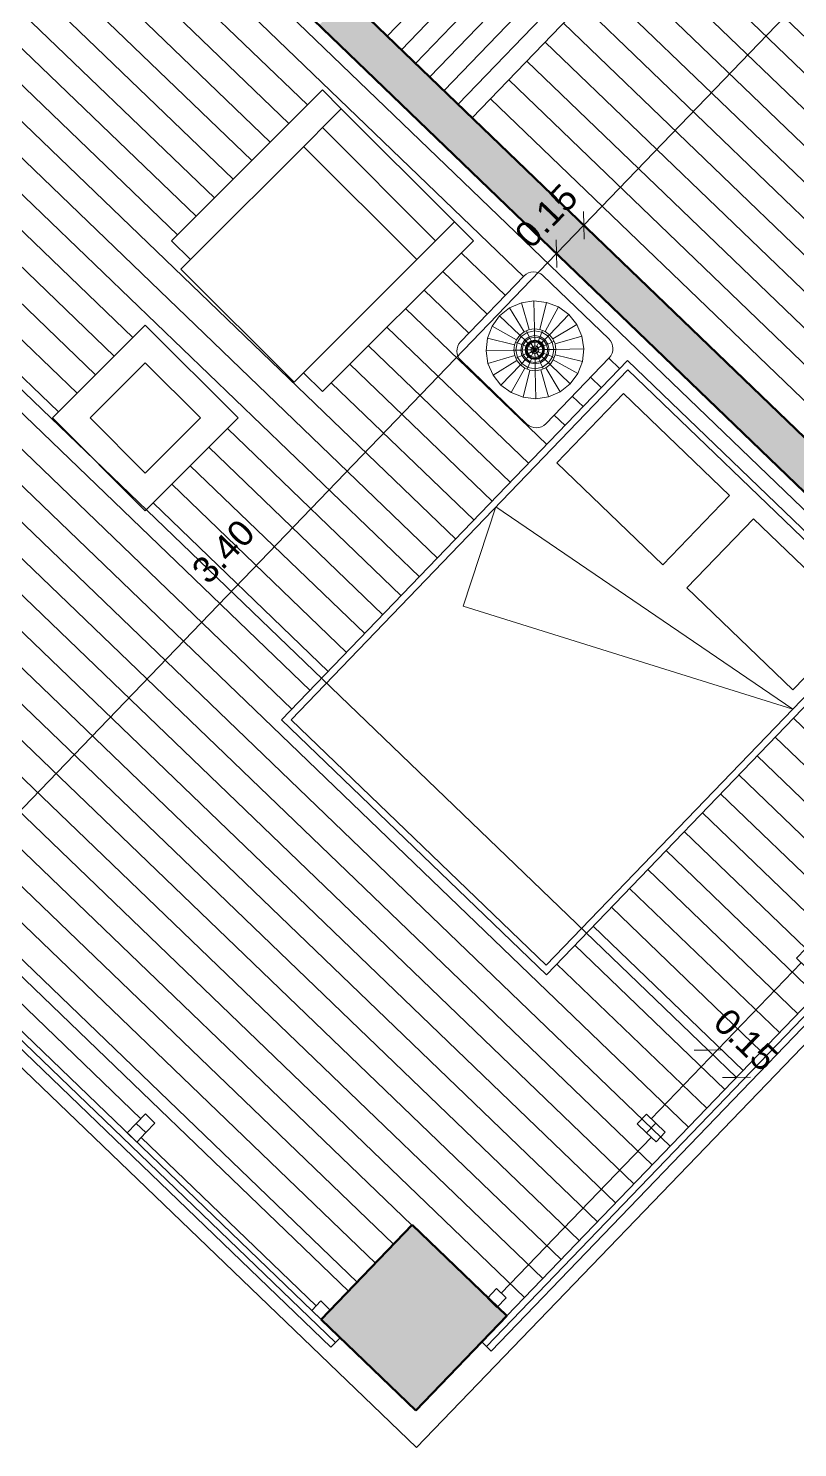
# Model space of a CAD drawing. Header units: metres. Extents: x 11 to 152, y 1 to 34.
# Drawn here: x 69.51 to 72.44, y 3.49 to 8.9 of the extents above; entities that cross this region are included whole.
import ezdxf

# ---------------------------------------------------------------- set-up
doc = ezdxf.new("R2010")
doc.units = ezdxf.units.M
for name, color, linetype, lineweight in [('A-ANNO-DIMS', 211, 'Continuous', 9), ('A-ANNO-DIMS-100', 211, 'Continuous', 9), ('A-FLOR', 192, 'Continuous', 9), ('A-FLOR-PATT', 8, 'Continuous', 9), ('A-GLAZ', 151, 'Continuous', 9), ('A-GLAZ-CWMG', 51, 'Continuous', 9), ('A-WALL', 113, 'Continuous', 9), ('A-WALL-1', 113, 'Continuous', 50), ('A-WALL-PATT-1', 111, 'Continuous', 9), ('E-LITE-EQPM', 33, 'Continuous', 9), ('G-IMPT', 8, 'Continuous', 9), ('I-FURN', 30, 'Continuous', 9), ('S-COLS', 52, 'Continuous', 9), ('S-COLS-1', 52, 'Continuous', 100)]:
    doc.layers.add(name, color=color, linetype=linetype, lineweight=lineweight)
doc.styles.add('Arial_1', font='Arial.ttf', dxfattribs={"height": 0.098353})
doc.dimstyles.new('Cota_1_25_4', dxfattribs={"dimscale": 0.3048, "dimtxt": 0.1, "dimasz": 0.246063, "dimexe": 0, "dimexo": 0.0625, "dimgap": 0.164042, "dimtad": 1, "dimrnd": 0.01, "dimzin": 0, "dimdsep": 46, "dimtxsty": 'Arial_1', "dimblk1": 'OBLIQUE', "dimblk2": 'OBLIQUE', "dimsah": 1, "dimcen": 0.09, "dimazin": 0, "dimtfac": 1, "dimtdec": 4, "dimtix": 1, "dimtmove": 0, "dimatfit": 3, "dimfxl": 0, "dimfxlon": 1, "dimtvp": 1, "dimtolj": 1, "dimtzin": 0, "dimarcsym": 2})

# ---------------------------------------------------------------- blocks, each defined once
blk = doc.blocks.new('M_Concrete-Square-Column - 500 x 500mm-1442238-2 Piso _Tipo_')
at = {"layer": 'S-COLS'}
blk.add_hatch(color=256, dxfattribs=at).paths.add_polyline_path([(0.25, 0.25), (-0.25, 0.25), (-0.25, -0.25), (0.25, -0.25), (0.25, -0.1299)], flags=0)
at = {"layer": 'S-COLS-1'}
for p, q in [((-0.25, 0.25), (0.25, 0.25)), ((-0.25, -0.25), (-0.25, 0.25)), ((0.25, 0.25), (0.25, -0.25)), ((0.25, -0.25), (-0.25, -0.25))]:
    blk.add_line(p, q, dxfattribs=at)
blk = doc.blocks.new('M_Sliding-2 Panel - 240x180-1679418-2 Piso _Tipo_')
at = {"layer": 'A-GLAZ'}
for p, q in [((-0.0254, -0.102), (0.0254, -0.102)), ((-0.0254, -0.152), (-0.0254, -0.102)), ((0.0254, -0.152), (0.0254, -0.102)), ((0.8492, -0.102), (0.9, -0.102)), ((0.8492, -0.152), (0.8492, -0.102)), ((0.9, -0.152), (0.9, -0.102)), ((-0.9, -0.152), (-0.85, -0.152)), ((-0.9, -0.202), (-0.9, -0.152)), ((-0.85, -0.202), (-0.85, -0.152)), ((-0.0254, -0.152), (0.0254, -0.152)), ((-0.0254, -0.152), (0.0254, -0.152)), ((-0.0254, -0.202), (-0.0254, -0.152)), ((0.0254, -0.127), (0.8492, -0.127)), ((0.0254, -0.202), (0.0254, -0.152)), ((0.8492, -0.152), (0.9, -0.152)), ((-0.9, -0.202), (-0.85, -0.202)), ((-0.85, -0.177), (-0.0254, -0.177)), ((-0.0254, -0.202), (0.0254, -0.202))]:
    blk.add_line(p, q, dxfattribs=at)
blk = doc.blocks.new('Walls 1 - Walls 1-1604826-2 Piso _Tipo_')
at = {"layer": 'A-WALL'}
for p, q in [((27.6529, 9.0527), (22.3, 3.4898)), ((22.3, 3.4898), (19.7887, 5.9063))]:
    blk.add_line(p, q, dxfattribs=at)
blk = doc.blocks.new('Circular Mullion - 25mm Radius-1797483-2 Piso _Tipo_')
at = {"layer": 'A-GLAZ-CWMG'}
for p, q in [((23.9982, 5.3629), (22.5666, 3.875)), ((23.9802, 5.3802), (23.9982, 5.3629)), ((23.9982, 5.3629), (24.0163, 5.3455)), ((22.5846, 3.8577), (24.0163, 5.3455)), ((23.89, 5.2864), (22.6439, 3.9915)), ((22.5666, 3.875), (22.5486, 3.8924)), ((22.5846, 3.8577), (22.5666, 3.875))]:
    blk.add_line(p, q, dxfattribs=at)
blk = doc.blocks.new('M_Sliding-2 Panel - 240x205-1679415-2 Piso _Tipo_')
at = {"layer": 'A-GLAZ'}
for p, q in [((-1, 0.202), (-1, 0.152)), ((-1, 0.202), (-0.95, 0.202)), ((-0.95, 0.202), (-0.95, 0.152)), ((-0.95, 0.177), (-0.0254, 0.177)), ((-0.0254, 0.202), (-0.0254, 0.152)), ((-0.0254, 0.202), (0.0254, 0.202)), ((0.0254, 0.202), (0.0254, 0.152)), ((-1, 0.152), (-0.95, 0.152)), ((-0.0254, 0.152), (-0.0254, 0.102)), ((-0.0254, 0.152), (0.0254, 0.152)), ((-0.0254, 0.152), (0.0254, 0.152)), ((0.0254, 0.152), (0.0254, 0.102)), ((0.0254, 0.127), (0.9492, 0.127)), ((0.9492, 0.152), (0.9492, 0.102)), ((0.9492, 0.152), (1, 0.152)), ((1, 0.152), (1, 0.102)), ((-0.0254, 0.102), (0.0254, 0.102)), ((0.9492, 0.102), (1, 0.102))]:
    blk.add_line(p, q, dxfattribs=at)
blk = doc.blocks.new('M_Bed-Box1 - cama 140 x 190-1375289-2 Piso _Tipo_')
at = {"layer": 'I-FURN'}
for p, q in [((-0.3608, 0.7156), (-0.3608, -1.1844)), ((-0.3608, 0.7156), (1.0392, 0.7156)), ((1.0392, 0.7156), (1.0392, -1.1844)), ((-0.3354, 0.6902), (-0.3354, -1.159)), ((-0.3354, 0.6902), (1.0138, 0.6902)), ((1.0138, 0.6902), (1.0138, -1.159)), ((-0.2846, 0.614), (-0.2846, 0.2482)), ((-0.2846, 0.614), (0.2757, 0.614)), ((0.2757, 0.614), (0.2757, 0.2482)), ((0.4027, 0.614), (0.4027, 0.2482)), ((0.4027, 0.614), (0.963, 0.614)), ((0.963, 0.614), (0.963, 0.2482)), ((-0.2846, 0.2482), (0.2757, 0.2482)), ((0.4027, 0.2482), (0.963, 0.2482)), ((1.0138, 0.1949), (-0.3354, -0.0335)), ((1.0138, 0.1949), (-0.163, -0.3934)), ((-0.163, -0.3934), (-0.3354, -0.0335)), ((-0.3608, -1.1844), (1.0392, -1.1844)), ((-0.3354, -1.159), (1.0138, -1.159))]:
    blk.add_line(p, q, dxfattribs=at)
blk = doc.blocks.new('M_Table-End - nochero-1375290-2 Piso _Tipo_')
at = {"layer": 'I-FURN'}
for p, q in [((0.0037, 0.3266), (0.0037, -0.0218)), ((0.4029, 0.3774), (0.0545, 0.3774)), ((0.4537, -0.0218), (0.4537, 0.3266)), ((0.0545, -0.0726), (0.4029, -0.0726))]:
    blk.add_line(p, q, dxfattribs=at)
for centre, start, end in [((0.0545, 0.3266), 90, 180), ((0.4029, 0.3266), 0, 90), ((0.0545, -0.0218), 180, 270), ((0.4029, -0.0218), 270, 0)]:
    blk.add_arc(centre, 0.0508, start, end, dxfattribs=at)
blk = doc.blocks.new('Lamp38i - Name-1374313-2 Piso _Tipo_')
at = {"layer": 'G-IMPT'}
for p, q in [((0, 0.0381), (0, 0.0265)), ((-0.0265, 0), (-0.0381, 0)), ((0, -0.0381), (0, -0.0265)), ((0.0265, 0), (0.0381, 0))]:
    blk.add_line(p, q, dxfattribs=at)
blk = doc.blocks.new('Lamp38i - 12zlmp38i_dwg-1374311-2 Piso _Tipo_')
at = {"layer": 'G-IMPT'}
for p, q in [((-0.0482, 0.18), (-0.0931, 0.1613)), ((0, 0.1863), (-0.0482, 0.18)), ((-0.0207, 0.0772), (-0.0482, 0.18)), ((0.0482, 0.18), (0, 0.1863)), ((0, 0.0799), (0, 0.1863)), ((0.0207, 0.0772), (0.0482, 0.18)), ((0.0482, 0.18), (0.0931, 0.1613)), ((-0.1317, 0.1317), (-0.1613, 0.0931)), ((-0.1317, 0.1317), (-0.0931, 0.1613)), ((-0.1317, 0.1317), (-0.0565, 0.0565)), ((-0.04, 0.0693), (-0.0931, 0.1613)), ((0.04, 0.0693), (0.0931, 0.1613)), ((0.0565, 0.0565), (0.1317, 0.1317)), ((0.1317, 0.1317), (0.0931, 0.1613)), ((0.1613, 0.0931), (0.1317, 0.1317)), ((-0.1613, 0.0931), (-0.18, 0.0482)), ((-0.1613, 0.0931), (-0.0693, 0.04)), ((-0.0565, 0.0565), (-0.0693, 0.04)), ((-0.04, 0.0693), (-0.0565, 0.0565)), ((-0.0511, 0.0511), (-0.0565, 0.0565)), ((-0.0511, 0.0511), (-0.0276, 0.0667)), ((-0.0207, 0.0772), (-0.04, 0.0693)), ((-0.0303, 0.0732), (-0.0276, 0.0667)), ((-0.0276, 0.0667), (0, 0.0722)), ((-0.0276, 0.0667), (-0.0206, 0.0498)), ((0, 0.0799), (-0.0207, 0.0772)), ((0.0207, 0.0772), (0, 0.0799)), ((0, 0.0799), (0, 0.0722)), ((0.0276, 0.0667), (0, 0.0722)), ((0, 0.0539), (0, 0.0722)), ((0.0276, 0.0667), (0.0206, 0.0498)), ((0.04, 0.0693), (0.0207, 0.0772)), ((0.0276, 0.0667), (0.0303, 0.0732)), ((0.0511, 0.0511), (0.0276, 0.0667)), ((0.0565, 0.0565), (0.04, 0.0693)), ((0.0511, 0.0511), (0.0565, 0.0565)), ((0.0693, 0.04), (0.0565, 0.0565)), ((0.0693, 0.04), (0.1613, 0.0931)), ((0.18, 0.0482), (0.1613, 0.0931)), ((-0.18, 0.0482), (-0.1863, 0)), ((-0.0772, 0.0207), (-0.18, 0.0482)), ((-0.0772, 0.0207), (-0.0799, 0)), ((-0.0693, 0.04), (-0.0772, 0.0207)), ((-0.0732, 0.0303), (-0.0667, 0.0276)), ((-0.0722, 0), (-0.0667, 0.0276)), ((-0.0511, 0.0511), (-0.0667, 0.0276)), ((-0.0498, 0.0206), (-0.0667, 0.0276)), ((-0.0498, 0.0206), (-0.0539, 0)), ((-0.0539, 0), (-0.0498, 0.0206)), ((-0.0511, 0.0511), (-0.0381, 0.0381)), ((-0.0498, 0.0206), (-0.0381, 0.0381)), ((-0.0498, 0.0206), (-0.0381, 0.0381)), ((-0.0449, 0.0186), (-0.0498, 0.0206)), ((-0.0449, 0.0186), (-0.0486, 0)), ((-0.0449, 0.0186), (-0.0344, 0.0344)), ((-0.0343, 0.0142), (-0.0449, 0.0186)), ((-0.0206, 0.0498), (-0.0381, 0.0381)), ((-0.0381, 0.0381), (-0.0206, 0.0498)), ((-0.0344, 0.0344), (-0.0381, 0.0381)), ((-0.0371, 0), (-0.0343, 0.0142)), ((-0.0351, 0), (-0.0324, 0.0134)), ((-0.0344, 0.0344), (-0.0186, 0.0449)), ((-0.0262, 0.0262), (-0.0344, 0.0344)), ((-0.0343, 0.0142), (-0.0262, 0.0262)), ((-0.0324, 0.0134), (-0.0343, 0.0142)), ((-0.0319, 0.0065), (-0.0331, 0)), ((-0.0324, 0.0134), (-0.0248, 0.0248)), ((-0.0306, 0.0127), (-0.0324, 0.0134)), ((-0.0319, 0.0085), (-0.0233, 0.0233)), ((-0.0319, 0.0085), (-0.0319, -0.0085)), ((-0.0319, 0.0085), (-0.0287, 0.0077)), ((-0.0306, 0.0127), (-0.0312, 0.0096)), ((-0.0306, 0.0127), (-0.0234, 0.0234)), ((-0.0287, 0.0077), (-0.021, 0.021)), ((-0.0287, 0.0077), (-0.0147, 0.0039)), ((-0.0287, 0.0077), (-0.0286, -0.0077)), ((-0.0262, 0.0262), (-0.0142, 0.0343)), ((-0.0262, 0.0262), (-0.0248, 0.0248)), ((-0.0248, 0.0248), (-0.0134, 0.0324)), ((-0.0234, 0.0234), (-0.0248, 0.0248)), ((-0.0234, 0.0234), (-0.0127, 0.0306)), ((-0.0233, 0.0233), (-0.0085, 0.0319)), ((-0.0233, 0.0233), (-0.021, 0.021)), ((-0.021, 0.021), (-0.0077, 0.0287)), ((-0.021, 0.021), (-0.0108, 0.0108)), ((-0.0206, 0.0498), (0, 0.0539)), ((0, 0.0539), (-0.0206, 0.0498)), ((-0.0186, 0.0449), (-0.0206, 0.0498)), ((0, 0.0486), (-0.0186, 0.0449)), ((-0.0186, 0.0449), (-0.0142, 0.0343)), ((-0.0147, 0.0039), (-0.0108, 0.0108)), ((-0.0147, 0.0039), (-0.0147, -0.0039)), ((-0.0147, 0.0039), (0, 0)), ((0, 0.0371), (-0.0142, 0.0343)), ((-0.0142, 0.0343), (-0.0134, 0.0324)), ((0, 0.0351), (-0.0134, 0.0324)), ((-0.0127, 0.0306), (-0.0134, 0.0324)), ((-0.0096, 0.0312), (-0.0127, 0.0306)), ((-0.0039, 0.0147), (-0.0108, 0.0108)), ((0, 0), (-0.0108, 0.0108)), ((0.0085, 0.0319), (-0.0085, 0.0319)), ((-0.0077, 0.0287), (-0.0085, 0.0319)), ((0.0077, 0.0287), (-0.0077, 0.0287)), ((-0.0077, 0.0287), (-0.0039, 0.0147)), ((0, 0.0331), (-0.0065, 0.0319)), ((0.0039, 0.0147), (-0.0039, 0.0147)), ((0, 0), (-0.0039, 0.0147)), ((0.0206, 0.0498), (0, 0.0539)), ((0, 0.0539), (0.0206, 0.0498)), ((0, 0.0486), (0, 0.0539)), ((0, 0.0371), (0, 0.0486)), ((0.0186, 0.0449), (0, 0.0486)), ((0, 0.0351), (0, 0.0371)), ((0.0142, 0.0343), (0, 0.0371)), ((0, 0.0351), (0.0134, 0.0324)), ((0, 0.0331), (0, 0.0351)), ((0, 0.0319), (0, 0.0331)), ((0.0065, 0.0319), (0, 0.0331)), ((0.0039, 0.0147), (0, 0)), ((0.0108, 0.0108), (0, 0)), ((0.0147, 0.0039), (0, 0)), ((0.0077, 0.0287), (0.0039, 0.0147)), ((0.0108, 0.0108), (0.0039, 0.0147)), ((0.0085, 0.0319), (0.0077, 0.0287)), ((0.021, 0.021), (0.0077, 0.0287)), ((0.0085, 0.0319), (0.0233, 0.0233)), ((0.0127, 0.0306), (0.0096, 0.0312)), ((0.021, 0.021), (0.0108, 0.0108)), ((0.0147, 0.0039), (0.0108, 0.0108)), ((0.0127, 0.0306), (0.0134, 0.0324)), ((0.0127, 0.0306), (0.0234, 0.0234)), ((0.0134, 0.0324), (0.0142, 0.0343)), ((0.0134, 0.0324), (0.0248, 0.0248)), ((0.0142, 0.0343), (0.0186, 0.0449)), ((0.0142, 0.0343), (0.0262, 0.0262)), ((0.0286, 0.0077), (0.0147, 0.0039)), ((0.0147, -0.0039), (0.0147, 0.0039)), ((0.0186, 0.0449), (0.0206, 0.0498)), ((0.0186, 0.0449), (0.0344, 0.0344)), ((0.0381, 0.0381), (0.0206, 0.0498)), ((0.0206, 0.0498), (0.0381, 0.0381)), ((0.021, 0.021), (0.0233, 0.0233)), ((0.0286, 0.0077), (0.021, 0.021)), ((0.0319, 0.0085), (0.0233, 0.0233)), ((0.0234, 0.0234), (0.0248, 0.0248)), ((0.0306, 0.0127), (0.0234, 0.0234)), ((0.0262, 0.0262), (0.0248, 0.0248)), ((0.0324, 0.0134), (0.0248, 0.0248)), ((0.0344, 0.0344), (0.0262, 0.0262)), ((0.0343, 0.0142), (0.0262, 0.0262)), ((0.0319, 0.0085), (0.0286, 0.0077)), ((0.0286, -0.0077), (0.0286, 0.0077)), ((0.0306, 0.0127), (0.0324, 0.0134)), ((0.0306, 0.0127), (0.0312, 0.0096)), ((0.0319, -0.0085), (0.0319, 0.0085)), ((0.0319, 0.0065), (0.0331, 0)), ((0.0324, 0.0134), (0.0343, 0.0142)), ((0.0351, 0), (0.0324, 0.0134)), ((0.0343, 0.0142), (0.0449, 0.0186)), ((0.0371, 0), (0.0343, 0.0142)), ((0.0344, 0.0344), (0.0381, 0.0381)), ((0.0449, 0.0186), (0.0344, 0.0344)), ((0.0511, 0.0511), (0.0381, 0.0381)), ((0.0498, 0.0206), (0.0381, 0.0381)), ((0.0498, 0.0206), (0.0381, 0.0381)), ((0.0449, 0.0186), (0.0498, 0.0206)), ((0.0449, 0.0186), (0.0486, 0)), ((0.0498, 0.0206), (0.0667, 0.0276)), ((0.0498, 0.0206), (0.0539, 0)), ((0.0539, 0), (0.0498, 0.0206)), ((0.0511, 0.0511), (0.0667, 0.0276)), ((0.0732, 0.0303), (0.0667, 0.0276)), ((0.0722, 0), (0.0667, 0.0276)), ((0.0772, 0.0207), (0.0693, 0.04)), ((0.0772, 0.0207), (0.18, 0.0482)), ((0.0799, 0), (0.0772, 0.0207)), ((0.1863, 0), (0.18, 0.0482)), ((-0.1863, 0), (-0.18, -0.0482)), ((-0.0799, 0), (-0.1863, 0)), ((-0.0772, -0.0207), (-0.18, -0.0482)), ((-0.18, -0.0482), (-0.1613, -0.0931)), ((-0.1613, -0.0931), (-0.0693, -0.04)), ((-0.0799, 0), (-0.0772, -0.0207)), ((-0.0722, 0), (-0.0799, 0)), ((-0.0772, -0.0207), (-0.0693, -0.04)), ((-0.0667, -0.0276), (-0.0732, -0.0303)), ((-0.0722, 0), (-0.0539, 0)), ((-0.0722, 0), (-0.0667, -0.0276)), ((-0.0693, -0.04), (-0.0565, -0.0565)), ((-0.0667, -0.0276), (-0.0498, -0.0206)), ((-0.0667, -0.0276), (-0.0511, -0.0511)), ((-0.0511, -0.0511), (-0.0565, -0.0565)), ((-0.0539, 0), (-0.0498, -0.0206)), ((-0.0539, 0), (-0.0498, -0.0206)), ((-0.0486, 0), (-0.0539, 0)), ((-0.0511, -0.0511), (-0.0381, -0.0381)), ((-0.0511, -0.0511), (-0.0276, -0.0667)), ((-0.0449, -0.0186), (-0.0498, -0.0206)), ((-0.0498, -0.0206), (-0.0381, -0.0381)), ((-0.0381, -0.0381), (-0.0498, -0.0206)), ((-0.0371, 0), (-0.0486, 0)), ((-0.0486, 0), (-0.0449, -0.0186)), ((-0.0343, -0.0142), (-0.0449, -0.0186)), ((-0.0344, -0.0344), (-0.0449, -0.0186)), ((-0.0344, -0.0344), (-0.0381, -0.0381)), ((-0.0381, -0.0381), (-0.0206, -0.0498)), ((-0.0381, -0.0381), (-0.0206, -0.0498)), ((-0.0351, 0), (-0.0371, 0)), ((-0.0371, 0), (-0.0343, -0.0142)), ((-0.0351, 0), (-0.0324, -0.0134)), ((-0.0331, 0), (-0.0351, 0)), ((-0.0344, -0.0344), (-0.0262, -0.0262)), ((-0.0344, -0.0344), (-0.0186, -0.0449)), ((-0.0343, -0.0142), (-0.0326, -0.0135)), ((-0.0262, -0.0262), (-0.0343, -0.0142)), ((-0.0319, 0), (-0.0331, 0)), ((-0.0331, 0), (-0.0319, -0.0065)), ((-0.0306, -0.0127), (-0.0324, -0.0134)), ((-0.0324, -0.0134), (-0.0248, -0.0248)), ((-0.0319, -0.0085), (-0.0286, -0.0077)), ((-0.0319, -0.0085), (-0.0233, -0.0233)), ((-0.0312, -0.0096), (-0.0306, -0.0127)), ((-0.0306, -0.0127), (-0.0234, -0.0234)), ((-0.0286, -0.0077), (-0.0147, -0.0039)), ((-0.0286, -0.0077), (-0.021, -0.021)), ((-0.0206, -0.0498), (-0.0276, -0.0667)), ((-0.0262, -0.0262), (-0.0248, -0.0248)), ((-0.0262, -0.0262), (-0.0142, -0.0343)), ((-0.0234, -0.0234), (-0.0248, -0.0248)), ((-0.0248, -0.0248), (-0.0134, -0.0324)), ((-0.0234, -0.0234), (-0.0127, -0.0306)), ((-0.0233, -0.0233), (-0.021, -0.021)), ((-0.0233, -0.0233), (-0.0085, -0.0319)), ((-0.0108, -0.0108), (-0.021, -0.021)), ((-0.021, -0.021), (-0.0077, -0.0286)), ((-0.0186, -0.0449), (-0.0206, -0.0498)), ((-0.0206, -0.0498), (0, -0.0539)), ((0, -0.0539), (-0.0206, -0.0498)), ((-0.0186, -0.0449), (-0.0142, -0.0343)), ((0, -0.0486), (-0.0186, -0.0449)), ((-0.0147, -0.0039), (0, 0)), ((-0.0147, -0.0039), (-0.0108, -0.0108)), ((-0.0142, -0.0343), (-0.0134, -0.0324)), ((0, -0.0371), (-0.0142, -0.0343)), ((-0.0127, -0.0306), (-0.0134, -0.0324)), ((0, -0.0351), (-0.0134, -0.0324)), ((-0.0096, -0.0312), (-0.0127, -0.0306)), ((-0.0108, -0.0108), (0, 0)), ((-0.0108, -0.0108), (-0.0039, -0.0147)), ((-0.0077, -0.0286), (-0.0085, -0.0319)), ((-0.0085, -0.0319), (0.0085, -0.0319)), ((-0.0077, -0.0286), (-0.0039, -0.0147)), ((-0.0077, -0.0286), (0.0077, -0.0287)), ((0, -0.0331), (-0.0065, -0.0319)), ((-0.0039, -0.0147), (0, 0)), ((-0.0039, -0.0147), (0.0039, -0.0147)), ((0.0039, -0.0147), (0, 0)), ((0.0108, -0.0108), (0, 0)), ((0.0147, -0.0039), (0, 0)), ((0, -0.0319), (0, -0.0331)), ((0.0065, -0.0319), (0, -0.0331)), ((0, -0.0351), (0.0134, -0.0324)), ((0, -0.0331), (0, -0.0351)), ((0, -0.0371), (0.0142, -0.0343)), ((0, -0.0351), (0, -0.0371)), ((0, -0.0371), (0, -0.0486)), ((0.0186, -0.0449), (0, -0.0486)), ((0, -0.0486), (0, -0.0539)), ((0, -0.0539), (0.0206, -0.0498)), ((0, -0.0539), (0.0206, -0.0498)), ((0, -0.0539), (0, -0.0722)), ((0.0039, -0.0147), (0.0108, -0.0108)), ((0.0077, -0.0287), (0.0039, -0.0147)), ((0.0077, -0.0287), (0.021, -0.021)), ((0.0085, -0.0319), (0.0077, -0.0287)), ((0.0085, -0.0319), (0.0233, -0.0233)), ((0.0127, -0.0306), (0.0096, -0.0312)), ((0.0108, -0.0108), (0.0147, -0.0039)), ((0.0108, -0.0108), (0.021, -0.021)), ((0.0127, -0.0306), (0.0234, -0.0234)), ((0.0127, -0.0306), (0.0134, -0.0324)), ((0.0134, -0.0324), (0.0248, -0.0248)), ((0.0134, -0.0324), (0.0142, -0.0343)), ((0.0142, -0.0343), (0.0262, -0.0262)), ((0.0142, -0.0343), (0.0186, -0.0449)), ((0.0286, -0.0077), (0.0147, -0.0039)), ((0.0186, -0.0449), (0.0344, -0.0344)), ((0.0186, -0.0449), (0.0206, -0.0498)), ((0.0206, -0.0498), (0.0381, -0.0381)), ((0.0206, -0.0498), (0.0381, -0.0381)), ((0.0206, -0.0498), (0.0276, -0.0667)), ((0.0286, -0.0077), (0.021, -0.021)), ((0.0233, -0.0233), (0.021, -0.021)), ((0.0233, -0.0233), (0.0319, -0.0085)), ((0.0234, -0.0234), (0.0306, -0.0127)), ((0.0234, -0.0234), (0.0248, -0.0248)), ((0.0324, -0.0134), (0.0248, -0.0248)), ((0.0262, -0.0262), (0.0248, -0.0248)), ((0.0343, -0.0142), (0.0262, -0.0262)), ((0.0262, -0.0262), (0.0344, -0.0344)), ((0.0276, -0.0667), (0.0511, -0.0511)), ((0.0286, -0.0077), (0.0319, -0.0085)), ((0.0312, -0.0096), (0.0306, -0.0127)), ((0.0306, -0.0127), (0.0324, -0.0134)), ((0.0319, 0), (0.0331, 0)), ((0.0331, 0), (0.0319, -0.0065)), ((0.0351, 0), (0.0324, -0.0134)), ((0.0343, -0.0142), (0.0326, -0.0135)), ((0.0331, 0), (0.0351, 0)), ((0.0371, 0), (0.0343, -0.0142)), ((0.0343, -0.0142), (0.0449, -0.0186)), ((0.0344, -0.0344), (0.0449, -0.0186)), ((0.0344, -0.0344), (0.0381, -0.0381)), ((0.0351, 0), (0.0371, 0)), ((0.0371, 0), (0.0486, 0)), ((0.0381, -0.0381), (0.0498, -0.0206)), ((0.0381, -0.0381), (0.0498, -0.0206)), ((0.0381, -0.0381), (0.0511, -0.0511)), ((0.0486, 0), (0.0449, -0.0186)), ((0.0449, -0.0186), (0.0498, -0.0206)), ((0.0486, 0), (0.0539, 0)), ((0.0498, -0.0206), (0.0539, 0)), ((0.0539, 0), (0.0498, -0.0206)), ((0.0498, -0.0206), (0.0667, -0.0276)), ((0.0511, -0.0511), (0.0667, -0.0276)), ((0.0565, -0.0565), (0.0511, -0.0511)), ((0.0722, 0), (0.0539, 0)), ((0.0693, -0.04), (0.0565, -0.0565)), ((0.0667, -0.0276), (0.0722, 0)), ((0.0732, -0.0303), (0.0667, -0.0276)), ((0.0693, -0.04), (0.0772, -0.0207)), ((0.0693, -0.04), (0.1613, -0.0931)), ((0.0799, 0), (0.0722, 0)), ((0.0772, -0.0207), (0.0799, 0)), ((0.0772, -0.0207), (0.18, -0.0482)), ((0.0799, 0), (0.1863, 0)), ((0.1613, -0.0931), (0.18, -0.0482)), ((0.18, -0.0482), (0.1863, 0)), ((-0.1613, -0.0931), (-0.1317, -0.1317)), ((-0.1317, -0.1317), (-0.0565, -0.0565)), ((-0.04, -0.0693), (-0.0931, -0.1613)), ((-0.0565, -0.0565), (-0.04, -0.0693)), ((-0.0482, -0.18), (-0.0207, -0.0772)), ((-0.04, -0.0693), (-0.0207, -0.0772)), ((-0.0303, -0.0732), (-0.0276, -0.0667)), ((-0.0276, -0.0667), (0, -0.0722)), ((0, -0.0799), (-0.0207, -0.0772)), ((0.0276, -0.0667), (0, -0.0722)), ((0, -0.0799), (0, -0.0722)), ((0, -0.0799), (0.0207, -0.0772)), ((0, -0.0799), (0, -0.1863)), ((0.0207, -0.0772), (0.04, -0.0693)), ((0.0207, -0.0772), (0.0482, -0.18)), ((0.0303, -0.0732), (0.0276, -0.0667)), ((0.04, -0.0693), (0.0565, -0.0565)), ((0.04, -0.0693), (0.0931, -0.1613)), ((0.0565, -0.0565), (0.1317, -0.1317)), ((0.1613, -0.0931), (0.1317, -0.1317)), ((-0.1317, -0.1317), (-0.0931, -0.1613)), ((-0.0931, -0.1613), (-0.0482, -0.18)), ((0.0482, -0.18), (0.0931, -0.1613)), ((0.0931, -0.1613), (0.1317, -0.1317)), ((-0.0482, -0.18), (0, -0.1863)), ((0, -0.1863), (0.0482, -0.18))]:
    blk.add_line(p, q, dxfattribs=at)
at = {"xscale": 1.2, "yscale": 1.2, "zscale": 1.2}
blk.add_blockref('Lamp38i - Name-1374313-2 Piso _Tipo_', (0, 0), dxfattribs=at)
blk = doc.blocks.new('Lamp38i - 100 Watt Incandescent-1375292-2 Piso _Tipo_')
blk.add_blockref('Lamp38i - 12zlmp38i_dwg-1374311-2 Piso _Tipo_', (0, 0))
blk = doc.blocks.new('mesa15 - mesa001-1825847-2 Piso _Tipo_')
at = {"layer": 'I-FURN'}
h = blk.add_hatch(dxfattribs=at)
h.set_pattern_fill('FP_42', color=256, style=0, pattern_type=2)
h.set_pattern_definition([(226.11, (41.785, 15.092), (0.05405041, -0.0519957), [])])
h.paths.add_polyline_path([(-1.2552, -3.111), (0.0273, -1.7779), (-0.3983, -1.3685), (-1.6804, -2.7019), (-1.3303, -3.0387)], flags=0)
for p, q in [((-1.2552, -3.111), (0.0273, -1.7779)), ((-1.6807, -2.7017), (-1.2552, -3.111))]:
    blk.add_line(p, q, dxfattribs=at)
blk = doc.blocks.new('Couch01 - 12ZCOU01_dwg-1229970-2 Piso _Tipo_')
at = {"layer": 'G-IMPT'}
for p, q in [((0, 0.3048), (0, 0.4064)), ((0, 0.4064), (0.8128, 0.4064)), ((0, 0.4064), (0, 0.3048)), ((0, 0.4064), (0.8128, 0.4064)), ((0.8128, 0.3048), (0.8128, 0.4064)), ((0.8128, 0.4064), (0.8128, 0.3048)), ((0, -0.3048), (0, 0.3048)), ((0, 0.3048), (0.1016, 0.3048)), ((0, -0.3048), (0, 0.3048)), ((0.1016, 0.3048), (0, 0.3048)), ((0.1016, -0.3048), (0.1016, 0.3048)), ((0.1016, -0.3048), (0.1016, 0.3048)), ((0.1016, 0.3048), (0.1577, 0.3048)), ((0.1016, 0.3048), (0.1577, 0.3048)), ((0.1577, 0.3048), (0.8128, 0.3048)), ((0.8128, 0.3048), (0.1577, 0.3048)), ((0.2032, 0.3048), (0.2032, -0.3048)), ((0.2032, -0.3048), (0.2032, 0.3048)), ((0.8128, 0.3048), (0.8636, 0.3048)), ((0.8128, 0.3048), (0.8636, 0.3048)), ((0.8636, 0.3048), (0.8636, -0.3048)), ((0.8636, 0.3048), (0.8636, -0.3048)), ((0, -0.3048), (0, -0.4064)), ((0, -0.3048), (0.1016, -0.3048)), ((0, -0.3048), (0, -0.4064)), ((0, -0.3048), (0.1016, -0.3048)), ((0.1016, -0.3048), (0.1577, -0.3048)), ((0.1016, -0.3048), (0.1577, -0.3048)), ((0.8128, -0.3048), (0.1577, -0.3048)), ((0.8128, -0.3048), (0.1577, -0.3048)), ((0.8128, -0.3048), (0.8128, -0.4064)), ((0.8128, -0.3048), (0.8636, -0.3048)), ((0.8128, -0.3048), (0.8128, -0.4064)), ((0.8128, -0.3048), (0.8636, -0.3048)), ((0.8128, -0.4064), (0, -0.4064)), ((0, -0.4064), (0.8128, -0.4064))]:
    blk.add_line(p, q, dxfattribs=at)
blk = doc.blocks.new('Couch01 - Couch01-1234213-2 Piso _Tipo_')
blk.add_blockref('Couch01 - 12ZCOU01_dwg-1229970-2 Piso _Tipo_', (0, 0))
blk = doc.blocks.new('Table-Coffee - 24_ x 24_ x 24_-1217726-2 Piso _Tipo_')
at = {"layer": 'I-FURN'}
for p, q in [((0.2683, 0.3452), (-0.2317, 0.3452)), ((-0.2317, 0.3452), (-0.2317, -0.1548)), ((0.2683, -0.1548), (0.2683, 0.3452)), ((-0.1301, -0.0532), (-0.1301, 0.2436)), ((-0.1301, 0.2436), (0.1667, 0.2436)), ((0.1667, 0.2436), (0.1667, -0.0532)), ((0.1667, -0.0532), (-0.1301, -0.0532)), ((-0.2317, -0.1548), (0.2683, -0.1548))]:
    blk.add_line(p, q, dxfattribs=at)
blk = doc.blocks.new('Circular Mullion - 25mm Radius-1847139-2 Piso _Tipo_')
at = {"layer": 'A-GLAZ-CWMG'}
for p, q in [((20.3891, 5.398), (20.4064, 5.416)), ((20.4064, 5.416), (20.4238, 5.434)), ((21.9917, 3.8905), (20.4064, 5.416)), ((20.3891, 5.398), (21.9744, 3.8725)), ((21.937, 3.9779), (20.4958, 5.3646)), ((22.009, 3.9086), (21.9917, 3.8905)), ((21.9917, 3.8905), (21.9744, 3.8725))]:
    blk.add_line(p, q, dxfattribs=at)
blk = doc.blocks.new('DIMBLOCK294-2 Piso _Tipo_')
at = {"layer": 'A-ANNO-DIMS-100', "transparency": 16777216}
for p, q in [((71.5234, 8.0384), (71.5223, 8.0915)), ((69.1676, 5.5903), (71.5234, 8.0384)), ((71.5234, 8.0384), (71.5244, 7.9854)), ((71.5234, 8.0384), (71.5234, 8.0384)), ((71.5234, 8.0384), (71.5234, 8.0384)), ((69.1676, 5.5903), (69.1666, 5.6433)), ((69.1676, 5.5903), (69.1687, 5.5373)), ((69.1676, 5.5903), (69.1676, 5.5903)), ((69.1676, 5.5903), (69.1676, 5.5903))]:
    blk.add_line(p, q, dxfattribs=at)
at = {"layer": 'A-ANNO-DIMS-100', "color": 0, "transparency": 16777216, "insert": (70.1258, 6.8422), "char_height": 0.09835, "width": 0.317538, "attachment_point": 1, "rotation": 46.102, "line_spacing_factor": 0.938532, "style": 'Arial_1'}
blk.add_mtext('3.40', dxfattribs=at)
blk = doc.blocks.new('_Oblique')
at = {"color": 0, "linetype": 'ByBlock', "lineweight": -2}
blk.add_line((-0.5, -0.5), (0.5, 0.5), dxfattribs=at)
blk = doc.blocks.new('DIMBLOCK295-2 Piso _Tipo_')
at = {"layer": 'A-ANNO-DIMS-100', "transparency": 16777216}
for p, q in [((71.6274, 8.1465), (71.6263, 8.1995)), ((71.5234, 8.0384), (71.6274, 8.1465)), ((71.6274, 8.1465), (71.6284, 8.0935)), ((71.6274, 8.1465), (71.6274, 8.1465)), ((71.6274, 8.1465), (71.6274, 8.1465)), ((71.5234, 8.0384), (71.5223, 8.0915)), ((71.5234, 8.0384), (71.5244, 7.9854)), ((71.5234, 8.0384), (71.5234, 8.0384)), ((71.5234, 8.0384), (71.5234, 8.0384))]:
    blk.add_line(p, q, dxfattribs=at)
at = {"layer": 'A-ANNO-DIMS-100', "color": 0, "transparency": 16777216, "insert": (71.3557, 8.1203), "char_height": 0.09835, "width": 0.317538, "attachment_point": 1, "rotation": 46.102, "line_spacing_factor": 0.938532, "style": 'Arial_1'}
blk.add_mtext('0.15', dxfattribs=at)
blk = doc.blocks.new('DIMBLOCK296-2 Piso _Tipo_')
at = {"layer": 'A-ANNO-DIMS-100', "transparency": 16777216}
for p, q in [((73.569, 10.1643), (73.5679, 10.2173)), ((71.6274, 8.1465), (73.569, 10.1643)), ((73.569, 10.1643), (73.57, 10.1112)), ((73.569, 10.1643), (73.569, 10.1643)), ((73.569, 10.1643), (73.569, 10.1643)), ((71.6274, 8.1465), (71.6263, 8.1995)), ((71.6274, 8.1465), (71.6284, 8.0935)), ((71.6274, 8.1465), (71.6274, 8.1465)), ((71.6274, 8.1465), (71.6274, 8.1465))]:
    blk.add_line(p, q, dxfattribs=at)
at = {"layer": 'A-ANNO-DIMS-100', "color": 0, "transparency": 16777216, "insert": (72.3785, 9.1832), "char_height": 0.09835, "width": 0.317538, "attachment_point": 1, "rotation": 46.102, "line_spacing_factor": 0.938532, "style": 'Arial_1'}
blk.add_mtext('2.80', dxfattribs=at)
blk = doc.blocks.new('DIMBLOCK333-2 Piso _Tipo_')
at = {"layer": 'A-ANNO-DIMS-100', "transparency": 16777216}
for p, q in [((72.357, 9.7556), (72.304, 9.7546)), ((72.357, 9.7556), (72.41, 9.7566)), ((72.357, 9.7556), (74.5976, 7.5995)), ((72.357, 9.7556), (72.357, 9.7556)), ((72.357, 9.7556), (72.357, 9.7556)), ((74.5976, 7.5995), (74.5446, 7.5985)), ((74.5976, 7.5995), (74.6507, 7.6006)), ((74.5976, 7.5995), (74.5976, 7.5995)), ((74.5976, 7.5995), (74.5976, 7.5995))]:
    blk.add_line(p, q, dxfattribs=at)
at = {"layer": 'A-ANNO-DIMS-100', "color": 0, "transparency": 16777216, "insert": (73.5051, 8.8973), "char_height": 0.09835, "width": 0.317538, "attachment_point": 1, "rotation": 316.102, "line_spacing_factor": 0.938532, "style": 'Arial_1'}
blk.add_mtext('3.11', dxfattribs=at)
blk = doc.blocks.new('DIMBLOCK345-2 Piso _Tipo_')
at = {"layer": 'A-ANNO-DIMS-100', "transparency": 16777216}
for p, q in [((72.1005, 5.0044), (72.0475, 5.0034)), ((72.1005, 5.0044), (72.1535, 5.0055)), ((72.2086, 4.9004), (72.1005, 5.0044)), ((72.1005, 5.0044), (72.1005, 5.0044)), ((72.1005, 5.0044), (72.1005, 5.0044)), ((72.2086, 4.9004), (72.1556, 4.8994)), ((72.2086, 4.9004), (72.2616, 4.9015)), ((72.2086, 4.9004), (72.2086, 4.9004)), ((72.2086, 4.9004), (72.2086, 4.9004))]:
    blk.add_line(p, q, dxfattribs=at)
at = {"layer": 'A-ANNO-DIMS-100', "color": 0, "transparency": 16777216, "insert": (72.1823, 5.1721), "char_height": 0.09835, "width": 0.317538, "attachment_point": 1, "rotation": 316.102, "line_spacing_factor": 0.938532, "style": 'Arial_1'}
blk.add_mtext('0.15', dxfattribs=at)
blk = doc.blocks.new('DIMBLOCK346-2 Piso _Tipo_')
at = {"layer": 'A-ANNO-DIMS-100', "transparency": 16777216}
for p, q in [((64.1684, 12.6372), (64.1154, 12.6361)), ((64.1684, 12.6372), (64.2214, 12.6382)), ((72.1005, 5.0044), (64.1684, 12.6372)), ((64.1684, 12.6372), (64.1684, 12.6372)), ((64.1684, 12.6372), (64.1684, 12.6372)), ((72.1005, 5.0044), (72.0475, 5.0034)), ((72.1005, 5.0044), (72.1535, 5.0055)), ((72.1005, 5.0044), (72.1005, 5.0044)), ((72.1005, 5.0044), (72.1005, 5.0044))]:
    blk.add_line(p, q, dxfattribs=at)
at = {"layer": 'A-ANNO-DIMS-100', "color": 0, "transparency": 16777216, "insert": (68.1351, 9.0666), "char_height": 0.09835, "width": 0.408, "attachment_point": 1, "rotation": 316.102, "line_spacing_factor": 0.938532, "style": 'Arial_1'}
blk.add_mtext('11.01', dxfattribs=at)

msp = doc.modelspace()

# ---------------------------------------------------------------- hatches: boundary and pattern name
at = {"layer": 'A-FLOR-PATT'}
h = msp.add_hatch(dxfattribs=at)
h.set_pattern_fill('FP_46', color=256, style=0, pattern_type=2)
h.set_pattern_definition([(136.102, (67.199, 16.988), (-0.06933767, -0.07205753), [])])
h.paths.add_polyline_path([(71.334, 3.9916), (72.58, 5.2864), (72.4719, 5.3904), (73.3389, 6.2914), (70.5647, 8.9609), (71.9516, 10.4022), (71.93, 10.423), (71.9646, 10.459), (71.9538, 10.4694), (71.9781, 10.4947), (71.9889, 10.4843), (72.034, 10.5311), (72.4812, 10.1008), (72.5089, 10.1296), (72.5557, 10.0845), (72.5661, 10.0953), (72.5914, 10.0711), (72.581, 10.0603), (72.617, 10.0256), (71.2025, 8.5558), (73.4719, 6.3719), (74.5119, 7.4528), (74.4831, 7.4805), (75.3845, 8.4173), (73.144, 10.5732), (73.1162, 10.5444), (73.0802, 10.5791), (73.0698, 10.5683), (73.0446, 10.5925), (73.055, 10.6033), (73.0081, 10.6484), (73.1744, 10.8212), (73.2213, 10.7762), (73.2317, 10.787), (73.2569, 10.7627), (73.2465, 10.7519), (73.2825, 10.7172), (73.248, 10.6813), (75.4885, 8.5253), (75.9409, 8.9955), (75.6887, 9.2382), (76.0354, 9.5985), (76.2876, 9.3558), (76.3658, 9.4367), (76.3944, 9.4091), (77.4345, 10.49), (77.4777, 10.4484), (76.4377, 9.3675), (76.4737, 9.3329), (77.538, 10.439), (74.7637, 13.1083), (74.7639, 13.1081), (75.1893, 12.6989), (73.7818, 11.2361), (73.7457, 11.2707), (73.7353, 11.2599), (73.7101, 11.2842), (73.7205, 11.295), (73.6737, 11.3401), (73.6946, 11.3618), (73.269, 11.7713), (74.7597, 13.3205), (74.1112, 13.9446), (71.4071, 11.1343), (71.4431, 11.0997), (71.398, 11.0528), (71.4088, 11.0424), (71.3846, 11.0172), (71.3738, 11.0276), (71.3391, 10.9916), (71.3031, 11.0263), (70.8504, 10.5558), (70.7423, 10.6598), (71.067, 10.9973), (70.1824, 11.8498), (70.1824, 11.8448), (69.3048, 10.9327), (70.2923, 9.9826), (69.2522, 8.9016), (68.4831, 7.8947), (68.6448, 7.8086), (68.65, 7.8013), (68.6523, 7.7945), (68.6528, 7.7895), (68.6522, 7.7842), (68.65, 7.7781), (68.4687, 7.4355), (68.4615, 7.4303), (68.4576, 7.4285), (68.4511, 7.4274), (68.4445, 7.428), (68.4363, 7.4313), (68.2172, 7.5466), (67.7589, 6.9466), (70.731, 4.086), (70.9738, 4.3382), (71.334, 3.9916)], flags=0)
h.paths.add_polyline_path([(71.4852, 5.2913), (70.477, 6.2627), (71.7944, 7.6305), (72.8019, 6.6598), (71.5198, 5.3272)], flags=0)
h.paths.add_polyline_path([(72.8609, 6.0005), (72.8477, 6.002), (72.8354, 6.0068), (72.8233, 6.0161), (72.5723, 6.258), (72.5654, 6.2666), (72.5601, 6.2787), (72.5581, 6.2919), (72.5601, 6.3063), (72.5654, 6.3187), (72.5736, 6.3295), (72.8156, 6.5805), (72.8264, 6.5884), (72.8397, 6.5932), (72.8495, 6.5947), (72.8626, 6.5932), (72.875, 6.5884), (72.8871, 6.5791), (73.1381, 6.3372), (73.146, 6.3263), (73.1508, 6.3131), (73.1523, 6.3033), (73.1508, 6.2901), (73.146, 6.2778), (73.1367, 6.2657), (72.8948, 6.0147), (72.8839, 6.0068), (72.8707, 6.002)], flags=0)
h.paths.add_polyline_path([(73.5511, 6.2956), (74.5912, 7.3765), (74.5552, 7.4112), (73.5151, 6.3303), (73.5511, 6.2957)], flags=0)
h.paths.add_polyline_path([(69.957, 7.0589), (69.6035, 7.4125), (69.957, 7.766), (70.3106, 7.4125)], flags=0)
h.paths.add_polyline_path([(71.4468, 7.375), (71.4336, 7.3764), (71.4213, 7.3813), (71.4092, 7.3905), (71.1582, 7.6325), (71.1513, 7.6411), (71.146, 7.6532), (71.144, 7.6663), (71.146, 7.6808), (71.1513, 7.6932), (71.1596, 7.704), (71.4015, 7.955), (71.4123, 7.9629), (71.4256, 7.9677), (71.4354, 7.9692), (71.4485, 7.9677), (71.4609, 7.9629), (71.4754, 7.9513), (71.7261, 7.7091), (71.7319, 7.7008), (71.7367, 7.6876), (71.7382, 7.6778), (71.7367, 7.6646), (71.7319, 7.6523), (71.7226, 7.6402), (71.4807, 7.3892), (71.4698, 7.3813), (71.4566, 7.3764)], flags=0)
h.paths.add_polyline_path([(68.5362, 7.3778), (68.5285, 7.3795), (68.5225, 7.3858), (68.5207, 7.3945), (68.5215, 7.3973), (68.5245, 7.4031), (68.5311, 7.4072), (68.5398, 7.4072), (68.5426, 7.4062), (68.5489, 7.3996), (68.55, 7.3959), (68.55, 7.3887), (68.5466, 7.3826), (68.5436, 7.3801)], flags=0)
h.paths.add_polyline_path([(68.5099, 7.3945), (68.5035, 7.3959), (68.4818, 7.4074), (68.4764, 7.4135), (68.475, 7.4181), (68.4764, 7.4246), (68.6676, 7.7869), (68.6718, 7.7895), (68.6765, 7.791), (68.6829, 7.7895), (68.7074, 7.7761), (68.7113, 7.7682), (68.7109, 7.7648), (68.71, 7.7609), (68.5188, 7.3986), (68.5146, 7.3959)], flags=0)
h.paths.add_polyline_path([(73.5292, 7.466), (72.8807, 8.0901), (74.1982, 9.4591), (74.8467, 8.835), (73.7165, 7.6606)], flags=0)
h.paths.add_polyline_path([(70.6319, 7.5126), (70.5601, 7.5845), (70.5242, 7.5486), (70.0931, 7.9796), (70.129, 8.0155), (70.0572, 8.0874), (70.6319, 8.6621), (71.2067, 8.0874), (70.6679, 7.5486)], flags=0)
h.paths.add_polyline_path([(68.7258, 7.7381), (68.7182, 7.7398), (68.7142, 7.7434), (68.7108, 7.7487), (68.7102, 7.7526), (68.7124, 7.7609), (68.7172, 7.7659), (68.7246, 7.7682), (68.7322, 7.7665), (68.7386, 7.7599), (68.7396, 7.7576), (68.7396, 7.749), (68.7363, 7.7429), (68.7322, 7.7401), (68.727, 7.7385)], flags=0)
h.paths.add_polyline_path([(74.9019, 8.1674), (74.8874, 8.1694), (74.875, 8.1747), (74.8642, 8.1829), (74.6133, 8.4249), (74.6064, 8.4335), (74.6005, 8.449), (74.5991, 8.4588), (74.6005, 8.4719), (74.6054, 8.4843), (74.6146, 8.4964), (74.8566, 8.7474), (74.8674, 8.7553), (74.8807, 8.7601), (74.8905, 8.7616), (74.9036, 8.7601), (74.916, 8.7553), (74.9281, 8.746), (75.1791, 8.5041), (75.187, 8.4932), (75.1918, 8.4799), (75.1933, 8.4702), (75.1918, 8.457), (75.187, 8.4446), (75.1777, 8.4325), (74.9358, 8.1816), (74.9271, 8.1747), (74.915, 8.1694)], flags=0)
h.paths.add_polyline_path([(73.8317, 9.1972), (73.8185, 9.1987), (73.8062, 9.2035), (73.7941, 9.2128), (73.5396, 9.4591), (73.5362, 9.4633), (73.5309, 9.4755), (73.5289, 9.4886), (73.5309, 9.5031), (73.5362, 9.5155), (73.5487, 9.5306), (73.7864, 9.7772), (73.7973, 9.7851), (73.8105, 9.7899), (73.8203, 9.7914), (73.8335, 9.7899), (73.8458, 9.7851), (73.8579, 9.7759), (74.1115, 9.5306), (74.1168, 9.5231), (74.1216, 9.5098), (74.1231, 9.5), (74.1216, 9.4868), (74.1168, 9.4745), (74.1044, 9.4591), (73.8656, 9.2114), (73.8547, 9.2035), (73.8415, 9.1987)], flags=0)
h.paths.add_polyline_path([(75.2671, 9.9089), (74.6186, 10.533), (75.9361, 11.902), (76.5846, 11.278), (75.4423, 10.0909)], flags=0)
h.paths.add_polyline_path([(76.6398, 10.6103), (76.6253, 10.6123), (76.6129, 10.6176), (76.6021, 10.6259), (76.3511, 10.8678), (76.3442, 10.8764), (76.3384, 10.8919), (76.3369, 10.9017), (76.3384, 10.9149), (76.3433, 10.9272), (76.3525, 10.9393), (76.5944, 11.1903), (76.6053, 11.1982), (76.6186, 11.203), (76.6283, 11.2045), (76.6415, 11.203), (76.6539, 11.1982), (76.666, 11.1889), (76.917, 10.947), (76.9248, 10.9361), (76.9297, 10.9229), (76.9311, 10.9131), (76.9297, 10.8999), (76.9225, 10.8844), (76.9156, 10.8755), (76.6737, 10.6245), (76.665, 10.6176), (76.6529, 10.6123)], flags=0)
h.paths.add_polyline_path([(75.5696, 11.6401), (75.5564, 11.6416), (75.5441, 11.6465), (75.532, 11.6557), (75.281, 11.8976), (75.2741, 11.9063), (75.2688, 11.9184), (75.2668, 11.9315), (75.2688, 11.946), (75.2741, 11.9584), (75.2824, 11.9692), (75.5243, 12.2202), (75.5352, 12.228), (75.5484, 12.2329), (75.5582, 12.2343), (75.5714, 12.2329), (75.5837, 12.228), (75.5958, 12.2188), (75.8468, 11.9768), (75.8547, 11.966), (75.8595, 11.9527), (75.861, 11.9429), (75.8595, 11.9298), (75.8547, 11.9174), (75.8423, 11.902), (75.6035, 11.6543), (75.5926, 11.6465), (75.5794, 11.6416)], flags=0)
at = {"layer": 'A-WALL-PATT-1'}
msp.add_hatch(color=256, dxfattribs=at).paths.add_polyline_path([(73.3389, 6.2914), (73.4429, 6.3995), (70.7227, 9.017), (70.6187, 8.9089), (73.053, 6.5665)], flags=0)

# ---------------------------------------------------------------- linework, layer by layer
at = {"layer": 'A-FLOR'}
for p, q in [((67.2389, 7.4464), (70.731, 4.086)), ((69.1859, 5.3647), (70.627, 3.9779)), ((70.9737, 4.3382), (71.334, 3.9915))]:
    msp.add_line(p, q, dxfattribs=at)
at = {"layer": 'A-WALL-1'}
for p, q in [((70.5647, 8.9609), (73.3389, 6.2914)), ((73.4429, 6.3995), (70.7768, 8.965))]:
    msp.add_line(p, q, dxfattribs=at)

# ---------------------------------------------------------------- block references
at = {"layer": 'A-GLAZ'}
for name, p, rotation in [('M_Sliding-2 Panel - 240x205-1679415-2 Piso _Tipo_', (70.0465, 4.8168), 136.1020245839003), ('M_Sliding-2 Panel - 240x180-1679418-2 Piso _Tipo_', (71.9935, 4.6019), 226.1020245839003)]:
    msp.add_blockref(name, p, dxfattribs=dict(at, rotation=rotation))
at = {"layer": 'A-GLAZ-CWMG'}
for name in ['Circular Mullion - 25mm Radius-1847139-2 Piso _Tipo_', 'Circular Mullion - 25mm Radius-1797483-2 Piso _Tipo_']:
    msp.add_blockref(name, (48.69, 0), dxfattribs=at)
at = {"layer": 'A-WALL'}
msp.add_blockref('Walls 1 - Walls 1-1604826-2 Piso _Tipo_', (48.69, 0), dxfattribs=at)
at = {"layer": 'E-LITE-EQPM', "rotation": 226.1042652647144}
msp.add_blockref('Lamp38i - 100 Watt Incandescent-1375292-2 Piso _Tipo_', (71.4411, 7.6721), dxfattribs=at)
at = {"layer": 'I-FURN'}
for name, p, rotation in [('mesa15 - mesa001-1825847-2 Piso _Tipo_', (72.4581, 11.6667), 359.9923452157938), ('Couch01 - Couch01-1234213-2 Piso _Tipo_', (70.9193, 8.3748), 224.9999999999999), ('M_Table-End - nochero-1375290-2 Piso _Tipo_', (71.4899, 7.9426), 226.104265264714), ('Table-Coffee - 24_ x 24_ x 24_-1217726-2 Piso _Tipo_', (70.0114, 7.3322), 44.99999999999965), ('M_Bed-Box1 - cama 140 x 190-1375289-2 Piso _Tipo_', (71.5576, 6.8653), 316.1042652647142)]:
    msp.add_blockref(name, p, dxfattribs=dict(at, rotation=rotation))
at = {"layer": 'S-COLS', "rotation": 226.1020245839004}
msp.add_blockref('M_Concrete-Square-Column - 500 x 500mm-1442238-2 Piso _Tipo_', (70.9805, 3.9847), dxfattribs=at)

# ---------------------------------------------------------------- dimensions: what is measured, and where the dimension line sits
at = {"layer": 'A-ANNO-DIMS'}
for base, p1, p2, angle, override, picture, middle in [((64.1684, 12.6372), (72.1005, 5.0044), (64.1684, 12.6372), 316.102, {"dimpost": '<>', "dimfxl": 11.008039}, 'DIMBLOCK346-2 Piso _Tipo_', (68.2039, 8.893)), ((73.569, 10.1643), (71.6274, 8.1465), (73.569, 10.1643), 46.102, {"dimpost": '<>', "dimfxl": 2.800192}, 'DIMBLOCK296-2 Piso _Tipo_', (72.5259, 9.2249)), ((74.5976, 7.5995), (72.357, 9.7556), (74.5976, 7.5995), 316.102, {"dimpost": '<>', "dimfxl": 3.109526}, 'DIMBLOCK333-2 Piso _Tipo_', (73.5468, 8.7498)), ((71.6274, 8.1465), (71.5234, 8.0384), (71.6274, 8.1465), 46.102, {"dimpost": '<>', "dimfxl": 0.15}, 'DIMBLOCK295-2 Piso _Tipo_', (71.5032, 8.162)), ((71.5234, 8.0384), (69.1676, 5.5903), (71.5234, 8.0384), 46.102, {"dimpost": '<>', "dimfxl": 3.397463}, 'DIMBLOCK294-2 Piso _Tipo_', (70.2733, 6.8839)), ((72.1005, 5.0044), (72.2086, 4.9004), (72.1005, 5.0044), 316.102, {"dimpost": '<>', "dimfxl": 0.15}, 'DIMBLOCK345-2 Piso _Tipo_', (72.224, 5.0247))]:
    dim = msp.add_linear_dim(base=base, p1=p1, p2=p2, angle=angle, dimstyle='Cota_1_25_4', override=override, dxfattribs=at)
    dim.commit()
    dim.dimension.update_dxf_attribs({"geometry": picture, "text_midpoint": middle})

doc.saveas('drawing.dxf')
